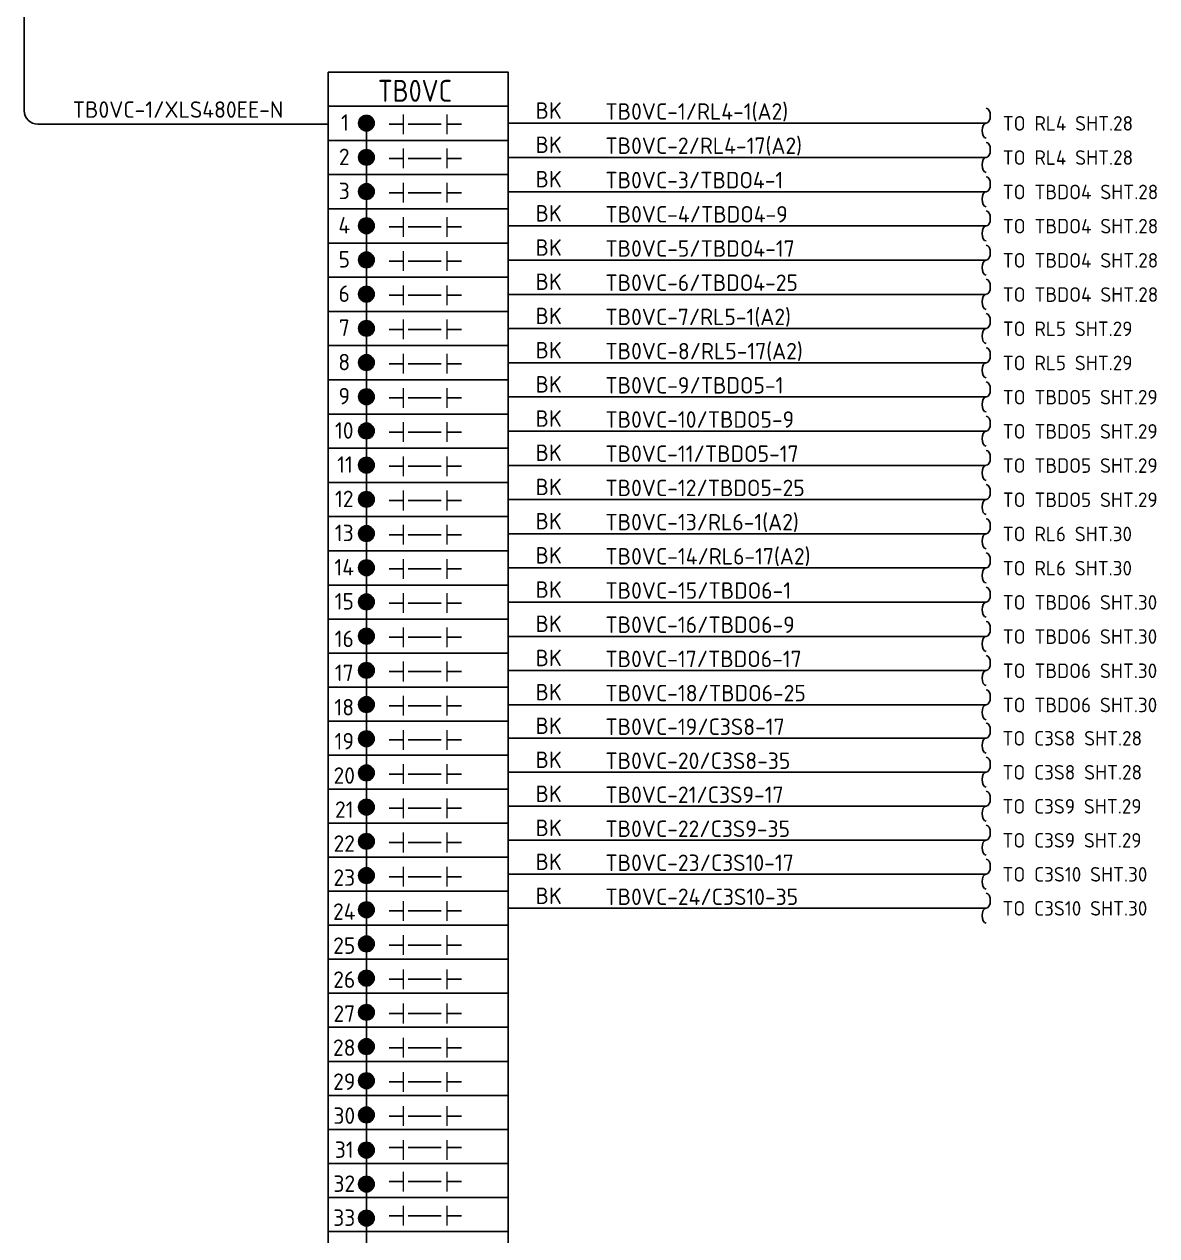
# Model space of a CAD drawing. Header units: inches. Extents: x 579627 to 667544, y 458630 to 507164.
# Drawn here: x 612874 to 613514, y 497861 to 498546 of the extents above; entities that cross this region are included whole.
import ezdxf
from ezdxf.enums import TextEntityAlignment as Align

# ---------------------------------------------------------------- set-up
doc = ezdxf.new("R2010")
doc.units = ezdxf.units.IN
doc.header["$MEASUREMENT"] = 0
doc.layers.add('power', color=7, linetype='Continuous')
doc.styles.add('ISO3098B', font='ISO3098B.shx')

msp = doc.modelspace()

# ---------------------------------------------------------------- hatches: boundary and pattern name
at = {"layer": 'power'}
h = msp.add_hatch(dxfattribs=at)
h.set_pattern_fill('ANSI31', color=3, scale=0.65249, style=0)
h.set_pattern_definition([(45, (466985.826055, 474511.29656), (-0.057672546576, 0.057672546576), [])])
h.paths.add_polyline_path([(613063.25, 498490.52, 1), (613072.07, 498490.52, 1)])
h = msp.add_hatch(dxfattribs=at)
h.set_pattern_fill('ANSI31', color=3, scale=0.65249, style=0)
h.set_pattern_definition([(45, (466985.826055, 474491.95675), (-0.057672546576, 0.057672546576), [])])
h.paths.add_polyline_path([(613063.25, 498471.18, 1), (613072.07, 498471.18, 1)])
h = msp.add_hatch(dxfattribs=at)
h.set_pattern_fill('ANSI31', color=3, scale=0.65249, style=0)
h.set_pattern_definition([(45, (466985.826055, 474472.61693), (-0.057672546576, 0.057672546576), [])])
h.paths.add_polyline_path([(613063.25, 498451.84, 1), (613072.07, 498451.84, 1)])
h = msp.add_hatch(dxfattribs=at)
h.set_pattern_fill('ANSI31', color=3, scale=0.65249, style=0)
h.set_pattern_definition([(45, (466985.826055, 474453.27712), (-0.057672546576, 0.057672546576), [])])
h.paths.add_polyline_path([(613063.25, 498432.5, 1), (613072.07, 498432.5, 1)])
h = msp.add_hatch(dxfattribs=at)
h.set_pattern_fill('ANSI31', color=3, scale=0.65249, style=0)
h.set_pattern_definition([(45, (466985.826055, 474433.9373), (-0.057672546576, 0.057672546576), [])])
h.paths.add_polyline_path([(613063.25, 498413.16, 1), (613072.07, 498413.16, 1)])
h = msp.add_hatch(dxfattribs=at)
h.set_pattern_fill('ANSI31', color=3, scale=0.65249, style=0)
h.set_pattern_definition([(45, (466985.826055, 474414.59749), (-0.057672546576, 0.057672546576), [])])
h.paths.add_polyline_path([(613063.25, 498393.82, 1), (613072.07, 498393.82, 1)])
h = msp.add_hatch(dxfattribs=at)
h.set_pattern_fill('ANSI31', color=3, scale=0.65249, style=0)
h.set_pattern_definition([(45, (466985.826055, 474395.25767), (-0.057672546576, 0.057672546576), [])])
h.paths.add_polyline_path([(613063.25, 498374.48, 1), (613072.07, 498374.48, 1)])
h = msp.add_hatch(dxfattribs=at)
h.set_pattern_fill('ANSI31', color=3, scale=0.65249, style=0)
h.set_pattern_definition([(45, (466985.826055, 474375.91786), (-0.057672546576, 0.057672546576), [])])
h.paths.add_polyline_path([(613063.25, 498355.14, 1), (613072.07, 498355.14, 1)])
h = msp.add_hatch(dxfattribs=at)
h.set_pattern_fill('ANSI31', color=3, scale=0.65249, style=0)
h.set_pattern_definition([(45, (466985.826055, 474356.57804), (-0.057672546576, 0.057672546576), [])])
h.paths.add_polyline_path([(613063.25, 498335.8, 1), (613072.07, 498335.8, 1)])
h = msp.add_hatch(dxfattribs=at)
h.set_pattern_fill('ANSI31', color=3, scale=0.65249, style=0)
h.set_pattern_definition([(45, (466985.826055, 474337.23823), (-0.057672546576, 0.057672546576), [])])
h.paths.add_polyline_path([(613063.25, 498316.46, 1), (613072.07, 498316.46, 1)])
h = msp.add_hatch(dxfattribs=at)
h.set_pattern_fill('ANSI31', color=3, scale=0.65249, style=0)
h.set_pattern_definition([(45, (466985.826055, 474317.89841), (-0.057672546576, 0.057672546576), [])])
h.paths.add_polyline_path([(613063.25, 498297.12, 1), (613072.07, 498297.12, 1)])
h = msp.add_hatch(dxfattribs=at)
h.set_pattern_fill('ANSI31', color=3, scale=0.65249, style=0)
h.set_pattern_definition([(45, (466985.826055, 474298.5586), (-0.057672546576, 0.057672546576), [])])
h.paths.add_polyline_path([(613063.25, 498277.78, 1), (613072.07, 498277.78, 1)])
h = msp.add_hatch(dxfattribs=at)
h.set_pattern_fill('ANSI31', color=3, scale=0.65249, style=0)
h.set_pattern_definition([(45, (466985.826055, 474279.21878), (-0.057672546576, 0.057672546576), [])])
h.paths.add_polyline_path([(613063.25, 498258.44, 1), (613072.07, 498258.44, 1)])
h = msp.add_hatch(dxfattribs=at)
h.set_pattern_fill('ANSI31', color=3, scale=0.65249, style=0)
h.set_pattern_definition([(45, (466985.826055, 474259.87897), (-0.057672546576, 0.057672546576), [])])
h.paths.add_polyline_path([(613063.25, 498239.1, 1), (613072.07, 498239.1, 1)])
h = msp.add_hatch(dxfattribs=at)
h.set_pattern_fill('ANSI31', color=3, scale=0.65249, style=0)
h.set_pattern_definition([(45, (466985.826055, 474240.53915), (-0.057672546576, 0.057672546576), [])])
h.paths.add_polyline_path([(613063.25, 498219.76, 1), (613072.07, 498219.76, 1)])
h = msp.add_hatch(dxfattribs=at)
h.set_pattern_fill('ANSI31', color=3, scale=0.65249, style=0)
h.set_pattern_definition([(45, (466985.826055, 474221.19934), (-0.057672546576, 0.057672546576), [])])
h.paths.add_polyline_path([(613063.25, 498200.42, 1), (613072.07, 498200.42, 1)])
h = msp.add_hatch(dxfattribs=at)
h.set_pattern_fill('ANSI31', color=3, scale=0.65249, style=0)
h.set_pattern_definition([(45, (466985.826055, 474201.859524), (-0.057672546576, 0.057672546576), [])])
h.paths.add_polyline_path([(613063.25, 498181.09, 1), (613072.07, 498181.09, 1)])
h = msp.add_hatch(dxfattribs=at)
h.set_pattern_fill('ANSI31', color=3, scale=0.65249, style=0)
h.set_pattern_definition([(45, (466985.826055, 474182.51971), (-0.057672546576, 0.057672546576), [])])
h.paths.add_polyline_path([(613063.25, 498161.75, 1), (613072.07, 498161.75, 1)])
h = msp.add_hatch(dxfattribs=at)
h.set_pattern_fill('ANSI31', color=3, scale=0.65249, style=0)
h.set_pattern_definition([(45, (466985.826055, 474163.179894), (-0.057672546576, 0.057672546576), [])])
h.paths.add_polyline_path([(613063.25, 498142.41, 1), (613072.07, 498142.41, 1)])
h = msp.add_hatch(dxfattribs=at)
h.set_pattern_fill('ANSI31', color=3, scale=0.65249, style=0)
h.set_pattern_definition([(45, (466985.826055, 474143.84008), (-0.057672546576, 0.057672546576), [])])
h.paths.add_polyline_path([(613063.25, 498123.07, 1), (613072.07, 498123.07, 1)])
h = msp.add_hatch(dxfattribs=at)
h.set_pattern_fill('ANSI31', color=3, scale=0.65249, style=0)
h.set_pattern_definition([(45, (466985.826055, 474124.500265), (-0.057672546576, 0.057672546576), [])])
h.paths.add_polyline_path([(613063.25, 498103.73, 1), (613072.07, 498103.73, 1)])
h = msp.add_hatch(dxfattribs=at)
h.set_pattern_fill('ANSI31', color=3, scale=0.65249, style=0)
h.set_pattern_definition([(45, (466985.826055, 474105.16045), (-0.057672546576, 0.057672546576), [])])
h.paths.add_polyline_path([(613063.25, 498084.39, 1), (613072.07, 498084.39, 1)])
h = msp.add_hatch(dxfattribs=at)
h.set_pattern_fill('ANSI31', color=3, scale=0.65249, style=0)
h.set_pattern_definition([(45, (466985.826055, 474085.820635), (-0.057672546576, 0.057672546576), [])])
h.paths.add_polyline_path([(613063.25, 498065.05, 1), (613072.07, 498065.05, 1)])
h = msp.add_hatch(dxfattribs=at)
h.set_pattern_fill('ANSI31', color=3, scale=0.65249, style=0)
h.set_pattern_definition([(45, (466985.826055, 474066.48082), (-0.057672546576, 0.057672546576), [])])
h.paths.add_polyline_path([(613063.25, 498045.71, 1), (613072.07, 498045.71, 1)])
h = msp.add_hatch(dxfattribs=at)
h.set_pattern_fill('ANSI31', color=3, scale=0.65249, style=0)
h.set_pattern_definition([(45, (466985.826055, 474047.141005), (-0.057672546576, 0.057672546576), [])])
h.paths.add_polyline_path([(613063.25, 498026.37, 1), (613072.07, 498026.37, 1)])
h = msp.add_hatch(dxfattribs=at)
h.set_pattern_fill('ANSI31', color=3, scale=0.65249, style=0)
h.set_pattern_definition([(45, (466985.826055, 474027.80119), (-0.057672546576, 0.057672546576), [])])
h.paths.add_polyline_path([(613063.25, 498007.03, 1), (613072.07, 498007.03, 1)])
h = msp.add_hatch(dxfattribs=at)
h.set_pattern_fill('ANSI31', color=3, scale=0.65249, style=0)
h.set_pattern_definition([(45, (466985.826055, 474008.461375), (-0.057672546576, 0.057672546576), [])])
h.paths.add_polyline_path([(613063.25, 497987.69, 1), (613072.07, 497987.69, 1)])
h = msp.add_hatch(dxfattribs=at)
h.set_pattern_fill('ANSI31', color=3, scale=0.65249, style=0)
h.set_pattern_definition([(45, (466985.826055, 473989.12156), (-0.057672546576, 0.057672546576), [])])
h.paths.add_polyline_path([(613063.25, 497968.35, 1), (613072.07, 497968.35, 1)])
h = msp.add_hatch(dxfattribs=at)
h.set_pattern_fill('ANSI31', color=3, scale=0.65249, style=0)
h.set_pattern_definition([(45, (466985.826055, 473969.781746), (-0.057672546576, 0.057672546576), [])])
h.paths.add_polyline_path([(613063.25, 497949.01, 1), (613072.07, 497949.01, 1)])
h = msp.add_hatch(dxfattribs=at)
h.set_pattern_fill('ANSI31', color=3, scale=0.65249, style=0)
h.set_pattern_definition([(45, (466985.826055, 473950.44193), (-0.057672546576, 0.057672546576), [])])
h.paths.add_polyline_path([(613063.25, 497929.67, 1), (613072.07, 497929.67, 1)])
at = {"layer": 'power', "linetype": 'Continuous'}
h = msp.add_hatch(dxfattribs=at)
h.set_pattern_fill('ANSI31', color=3, scale=0.65249, style=0)
h.set_pattern_definition([(45, (466985.826055, 473930.55588), (-0.057672546576, 0.057672546576), [])])
h.paths.add_polyline_path([(613072.07, 497909.78, 1), (613063.25, 497909.78, 1)])
h = msp.add_hatch(dxfattribs=at)
h.set_pattern_fill('ANSI31', color=3, scale=0.65249, style=0)
h.set_pattern_definition([(45, (466985.826055, 473911.32531), (-0.057672546576, 0.057672546576), [])])
h.paths.add_polyline_path([(613072.07, 497890.55, 1), (613063.25, 497890.55, 1)])
h = msp.add_hatch(dxfattribs=at)
h.set_pattern_fill('ANSI31', color=3, scale=0.65249, style=0)
h.set_pattern_definition([(45, (466985.826055, 473892.094745), (-0.057672546576, 0.057672546576), [])])
h.paths.add_polyline_path([(613072.07, 497871.32, 1), (613063.25, 497871.32, 1)])

# ---------------------------------------------------------------- linework, layer by layer
msp.add_line((612874.22, 498497.61), (612874.22, 499634.02))
at = {"lineweight": 9}
for p, q in [((613088.69, 498484.31), (613088.69, 498495.44)), ((613113.21, 498484.31), (613113.21, 498495.44)), ((613088.69, 498464.97), (613088.69, 498476.11)), ((613113.21, 498464.97), (613113.21, 498476.11)), ((613088.69, 498445.63), (613088.69, 498456.77)), ((613113.21, 498445.63), (613113.21, 498456.77)), ((613088.69, 498426.29), (613088.69, 498437.43)), ((613113.21, 498426.29), (613113.21, 498437.43)), ((613088.69, 498406.95), (613088.69, 498418.09)), ((613113.21, 498406.95), (613113.21, 498418.09)), ((613088.69, 498387.61), (613088.69, 498398.75)), ((613113.21, 498387.61), (613113.21, 498398.75)), ((613088.69, 498368.27), (613088.69, 498379.41)), ((613113.21, 498368.27), (613113.21, 498379.41)), ((613088.69, 498348.93), (613088.69, 498360.07)), ((613113.21, 498348.93), (613113.21, 498360.07)), ((613088.69, 498329.59), (613088.69, 498340.73)), ((613113.21, 498329.59), (613113.21, 498340.73)), ((613088.69, 498310.25), (613088.69, 498321.39)), ((613113.21, 498310.25), (613113.21, 498321.39)), ((613088.69, 498290.91), (613088.69, 498302.05)), ((613113.21, 498290.91), (613113.21, 498302.05)), ((613088.69, 498271.57), (613088.69, 498282.71)), ((613113.21, 498271.57), (613113.21, 498282.71)), ((613088.69, 498252.23), (613088.69, 498263.37)), ((613113.21, 498252.23), (613113.21, 498263.37)), ((613088.69, 498232.89), (613088.69, 498244.03)), ((613113.21, 498232.89), (613113.21, 498244.03)), ((613088.69, 498213.55), (613088.69, 498224.69)), ((613113.21, 498213.55), (613113.21, 498224.69)), ((613088.69, 498194.21), (613088.69, 498205.35)), ((613113.21, 498194.21), (613113.21, 498205.35)), ((613088.69, 498174.87), (613088.69, 498186.01)), ((613113.21, 498174.87), (613113.21, 498186.01)), ((613088.69, 498155.53), (613088.69, 498166.67)), ((613113.21, 498155.53), (613113.21, 498166.67)), ((613088.69, 498136.19), (613088.69, 498147.33)), ((613113.21, 498136.19), (613113.21, 498147.33)), ((613088.69, 498116.85), (613088.69, 498127.99)), ((613113.21, 498116.85), (613113.21, 498127.99)), ((613088.69, 498097.51), (613088.69, 498108.65)), ((613113.21, 498097.51), (613113.21, 498108.65)), ((613088.69, 498078.17), (613088.69, 498089.31)), ((613113.21, 498078.17), (613113.21, 498089.31)), ((613088.69, 498058.83), (613088.69, 498069.97)), ((613113.21, 498058.83), (613113.21, 498069.97)), ((613088.69, 498039.49), (613088.69, 498050.63)), ((613113.21, 498039.49), (613113.21, 498050.63)), ((613088.69, 498020.15), (613088.69, 498031.29)), ((613113.21, 498020.15), (613113.21, 498031.29)), ((613088.69, 498000.82), (613088.69, 498011.95)), ((613113.21, 498000.82), (613113.21, 498011.95)), ((613088.69, 497981.48), (613088.69, 497992.61)), ((613113.21, 497981.48), (613113.21, 497992.61)), ((613088.69, 497962.14), (613088.69, 497973.27)), ((613113.21, 497962.14), (613113.21, 497973.27)), ((613088.69, 497942.8), (613088.69, 497953.93)), ((613113.21, 497942.8), (613113.21, 497953.93)), ((613088.69, 497923.46), (613088.69, 497934.59)), ((613113.21, 497923.46), (613113.21, 497934.59)), ((613088.69, 497904.23), (613088.69, 497915.36)), ((613113.21, 497904.23), (613113.21, 497915.36)), ((613088.69, 497886.41), (613088.69, 497897.55)), ((613113.21, 497886.41), (613113.21, 497897.55)), ((613088.69, 497867.08), (613088.69, 497878.21)), ((613113.21, 497867.08), (613113.21, 497878.21))]:
    msp.add_line(p, q, dxfattribs=at)
at = {"color": 0}
for p, q in [((613045.97, 498489.88), (612881.95, 498489.88)), ((613080.52, 498489.88), (613088.69, 498489.88)), ((613091.27, 498489.88), (613109.92, 498489.88)), ((613113.21, 498489.88), (613121.38, 498489.88)), ((613080.52, 498470.54), (613088.69, 498470.54)), ((613091.27, 498470.54), (613109.92, 498470.54)), ((613113.21, 498470.54), (613121.38, 498470.54)), ((613080.52, 498451.2), (613088.69, 498451.2)), ((613091.27, 498451.2), (613109.92, 498451.2)), ((613113.21, 498451.2), (613121.38, 498451.2)), ((613080.52, 498431.86), (613088.69, 498431.86)), ((613091.27, 498431.86), (613109.92, 498431.86)), ((613113.21, 498431.86), (613121.38, 498431.86)), ((613080.52, 498412.52), (613088.69, 498412.52)), ((613091.27, 498412.52), (613109.92, 498412.52)), ((613113.21, 498412.52), (613121.38, 498412.52)), ((613080.52, 498393.18), (613088.69, 498393.18)), ((613091.27, 498393.18), (613109.92, 498393.18)), ((613113.21, 498393.18), (613121.38, 498393.18)), ((613080.52, 498373.84), (613088.69, 498373.84)), ((613091.27, 498373.84), (613109.92, 498373.84)), ((613113.21, 498373.84), (613121.38, 498373.84)), ((613080.52, 498354.5), (613088.69, 498354.5)), ((613091.27, 498354.5), (613109.92, 498354.5)), ((613113.21, 498354.5), (613121.38, 498354.5)), ((613080.52, 498335.16), (613088.69, 498335.16)), ((613091.27, 498335.16), (613109.92, 498335.16)), ((613113.21, 498335.16), (613121.38, 498335.16)), ((613080.52, 498315.82), (613088.69, 498315.82)), ((613091.27, 498315.82), (613109.92, 498315.82)), ((613113.21, 498315.82), (613121.38, 498315.82)), ((613080.52, 498296.48), (613088.69, 498296.48)), ((613091.27, 498296.48), (613109.92, 498296.48)), ((613113.21, 498296.48), (613121.38, 498296.48)), ((613080.52, 498277.14), (613088.69, 498277.14)), ((613091.27, 498277.14), (613109.92, 498277.14)), ((613113.21, 498277.14), (613121.38, 498277.14)), ((613080.52, 498257.8), (613088.69, 498257.8)), ((613091.27, 498257.8), (613109.92, 498257.8)), ((613113.21, 498257.8), (613121.38, 498257.8)), ((613080.52, 498238.46), (613088.69, 498238.46)), ((613091.27, 498238.46), (613109.92, 498238.46)), ((613113.21, 498238.46), (613121.38, 498238.46)), ((613080.52, 498219.12), (613088.69, 498219.12)), ((613091.27, 498219.12), (613109.92, 498219.12)), ((613113.21, 498219.12), (613121.38, 498219.12)), ((613080.52, 498199.78), (613088.69, 498199.78)), ((613091.27, 498199.78), (613109.92, 498199.78)), ((613113.21, 498199.78), (613121.38, 498199.78)), ((613080.52, 498180.44), (613088.69, 498180.44)), ((613091.27, 498180.44), (613109.92, 498180.44)), ((613113.21, 498180.44), (613121.38, 498180.44)), ((613080.52, 498161.1), (613088.69, 498161.1)), ((613091.27, 498161.1), (613109.92, 498161.1)), ((613113.21, 498161.1), (613121.38, 498161.1)), ((613080.52, 498141.76), (613088.69, 498141.76)), ((613091.27, 498141.76), (613109.92, 498141.76)), ((613113.21, 498141.76), (613121.38, 498141.76)), ((613080.52, 498122.42), (613088.69, 498122.42)), ((613091.27, 498122.42), (613109.92, 498122.42)), ((613113.21, 498122.42), (613121.38, 498122.42)), ((613080.52, 498103.08), (613088.69, 498103.08)), ((613091.27, 498103.08), (613109.92, 498103.08)), ((613113.21, 498103.08), (613121.38, 498103.08)), ((613080.52, 498083.74), (613088.69, 498083.74)), ((613091.27, 498083.74), (613109.92, 498083.74)), ((613113.21, 498083.74), (613121.38, 498083.74)), ((613080.52, 498064.4), (613088.69, 498064.4)), ((613091.27, 498064.4), (613109.92, 498064.4)), ((613113.21, 498064.4), (613121.38, 498064.4)), ((613080.52, 498045.06), (613088.69, 498045.06)), ((613091.27, 498045.06), (613109.92, 498045.06)), ((613113.21, 498045.06), (613121.38, 498045.06)), ((613080.52, 498025.72), (613088.69, 498025.72)), ((613091.27, 498025.72), (613109.92, 498025.72)), ((613113.21, 498025.72), (613121.38, 498025.72)), ((613080.52, 498006.38), (613088.69, 498006.38)), ((613091.27, 498006.38), (613109.92, 498006.38)), ((613113.21, 498006.38), (613121.38, 498006.38)), ((613080.52, 497987.04), (613088.69, 497987.04)), ((613091.27, 497987.04), (613109.92, 497987.04)), ((613113.21, 497987.04), (613121.38, 497987.04)), ((613080.52, 497967.7), (613088.69, 497967.7)), ((613091.27, 497967.7), (613109.92, 497967.7)), ((613113.21, 497967.7), (613121.38, 497967.7)), ((613080.52, 497948.36), (613088.69, 497948.36)), ((613091.27, 497948.36), (613109.92, 497948.36)), ((613113.21, 497948.36), (613121.38, 497948.36)), ((613080.52, 497929.02), (613088.69, 497929.02)), ((613091.27, 497929.02), (613109.92, 497929.02)), ((613113.21, 497929.02), (613121.38, 497929.02)), ((613080.52, 497911.32), (613088.69, 497911.32)), ((613091.27, 497911.32), (613109.92, 497911.32)), ((613113.21, 497911.32), (613121.38, 497911.32)), ((613080.52, 497891.98), (613088.69, 497891.98)), ((613091.27, 497891.98), (613109.92, 497891.98)), ((613113.21, 497891.98), (613121.38, 497891.98)), ((613080.52, 497872.64), (613088.69, 497872.64)), ((613091.27, 497872.64), (613109.92, 497872.64)), ((613113.21, 497872.64), (613121.38, 497872.64))]:
    msp.add_line(p, q, dxfattribs=at)
for points in [[(613045.97, 498519.42), (613147.76, 498519.42), (613147.76, 498500.08), (613045.97, 498500.08)], [(613045.97, 498500.08), (613147.76, 498500.08), (613147.76, 498480.74), (613045.97, 498480.74)], [(613045.97, 498480.74), (613147.76, 498480.74), (613147.76, 498461.4), (613045.97, 498461.4)], [(613045.97, 498461.4), (613147.76, 498461.4), (613147.76, 498442.06), (613045.97, 498442.06)], [(613045.97, 498442.06), (613147.76, 498442.06), (613147.76, 498422.72), (613045.97, 498422.72)], [(613045.97, 498422.72), (613147.76, 498422.72), (613147.76, 498403.38), (613045.97, 498403.38)], [(613045.97, 498403.38), (613147.76, 498403.38), (613147.76, 498384.04), (613045.97, 498384.04)], [(613045.97, 498384.04), (613147.76, 498384.04), (613147.76, 498364.7), (613045.97, 498364.7)], [(613045.97, 498364.7), (613147.76, 498364.7), (613147.76, 498345.36), (613045.97, 498345.36)], [(613045.97, 498345.36), (613147.76, 498345.36), (613147.76, 498326.02), (613045.97, 498326.02)], [(613045.97, 498326.02), (613147.76, 498326.02), (613147.76, 498306.68), (613045.97, 498306.68)], [(613045.97, 498306.68), (613147.76, 498306.68), (613147.76, 498287.34), (613045.97, 498287.34)], [(613045.97, 498287.34), (613147.76, 498287.34), (613147.76, 498268.01), (613045.97, 498268.01)], [(613045.97, 498268.01), (613147.76, 498268.01), (613147.76, 498248.67), (613045.97, 498248.67)], [(613045.97, 498248.67), (613147.76, 498248.67), (613147.76, 498229.33), (613045.97, 498229.33)], [(613045.97, 498229.33), (613147.76, 498229.33), (613147.76, 498209.99), (613045.97, 498209.99)], [(613045.97, 498209.99), (613147.76, 498209.99), (613147.76, 498190.75), (613045.97, 498190.75)], [(613045.97, 498190.75), (613147.76, 498190.75), (613147.76, 498171.52), (613045.97, 498171.52)], [(613045.97, 498171.52), (613147.76, 498171.52), (613147.76, 498152.29), (613045.97, 498152.29)], [(613045.97, 498152.29), (613147.76, 498152.29), (613147.76, 498133.06), (613045.97, 498133.06)], [(613045.97, 498133.06), (613147.76, 498133.06), (613147.76, 498113.83), (613045.97, 498113.83)], [(613045.97, 498113.83), (613147.76, 498113.83), (613147.76, 498094.6), (613045.97, 498094.6)], [(613045.97, 498094.6), (613147.76, 498094.6), (613147.76, 498075.37), (613045.97, 498075.37)], [(613045.97, 498075.37), (613147.76, 498075.37), (613147.76, 498056.14), (613045.97, 498056.14)], [(613045.97, 498056.14), (613147.76, 498056.14), (613147.76, 498036.91), (613045.97, 498036.91)], [(613045.97, 498036.91), (613147.76, 498036.91), (613147.76, 498017.68), (613045.97, 498017.68)], [(613045.97, 498017.68), (613147.76, 498017.68), (613147.76, 497998.45), (613045.97, 497998.45)], [(613045.97, 497998.45), (613147.76, 497998.45), (613147.76, 497979.22), (613045.97, 497979.22)], [(613045.97, 497979.22), (613147.76, 497979.22), (613147.76, 497959.99), (613045.97, 497959.99)], [(613045.97, 497959.99), (613147.76, 497959.99), (613147.76, 497940.76), (613045.97, 497940.76)], [(613045.97, 497940.76), (613147.76, 497940.76), (613147.76, 497921.53), (613045.97, 497921.53)], [(613045.97, 497921.53), (613147.76, 497921.53), (613147.76, 497902.3), (613045.97, 497902.3)], [(613045.97, 497902.3), (613147.76, 497902.3), (613147.76, 497883.07), (613045.97, 497883.07)], [(613045.97, 497883.07), (613147.76, 497883.07), (613147.76, 497863.84), (613045.97, 497863.84)], [(613045.97, 497863.84), (613147.76, 497863.84), (613147.76, 497844.6), (613045.97, 497844.6)]]:
    msp.add_lwpolyline(points, close=True, dxfattribs=at)
msp.add_arc((612881.95, 498497.61), 7.73, 180, 270)
at = {"layer": 'power', "color": 3}
msp.add_line((613067.66, 498490.52), (613067.66, 497544.4), dxfattribs=at)
at = {"layer": 'power', "color": 0}
for p, q in [((613147.76, 498490.52), (613417.97, 498490.52)), ((613147.76, 498471.18), (613417.97, 498471.18)), ((613147.76, 498451.73), (613417.97, 498451.73)), ((613147.76, 498432.39), (613417.97, 498432.39)), ((613147.76, 498413.05), (613417.97, 498413.05)), ((613147.76, 498393.71), (613417.97, 498393.71)), ((613147.76, 498374.37), (613417.97, 498374.37)), ((613147.76, 498355.03), (613417.97, 498355.03)), ((613147.76, 498335.69), (613417.97, 498335.69)), ((613147.76, 498316.35), (613417.97, 498316.35)), ((613147.76, 498297.01), (613417.97, 498297.01)), ((613147.76, 498277.67), (613417.97, 498277.67)), ((613147.76, 498258.34), (613417.97, 498258.34)), ((613147.76, 498239), (613417.97, 498239)), ((613147.76, 498219.66), (613417.97, 498219.66)), ((613147.76, 498200.32), (613417.97, 498200.32)), ((613147.76, 498180.98), (613417.97, 498180.98)), ((613147.76, 498161.64), (613417.97, 498161.64)), ((613417.97, 498142.68), (613147.76, 498142.68)), ((613417.97, 498123.45), (613147.76, 498123.45)), ((613417.97, 498104.22), (613147.76, 498104.22)), ((613417.97, 498084.99), (613147.76, 498084.99)), ((613417.97, 498065.76), (613147.76, 498065.76)), ((613417.97, 498046.53), (613147.76, 498046.53))]:
    msp.add_line(p, q, dxfattribs=at)
at = {"layer": 'power', "color": 3}
for centre in [(613067.66, 498490.52), (613067.66, 498471.18), (613067.66, 498451.84), (613067.66, 498432.5), (613067.66, 498413.16), (613067.66, 498393.82), (613067.66, 498374.48), (613067.66, 498355.14), (613067.66, 498335.8), (613067.66, 498316.46), (613067.66, 498297.12), (613067.66, 498277.78), (613067.66, 498258.44), (613067.66, 498239.1), (613067.66, 498219.76), (613067.66, 498200.42), (613067.66, 498181.09), (613067.66, 498161.75), (613067.66, 498142.41), (613067.66, 498123.07), (613067.66, 498103.73), (613067.66, 498084.39), (613067.66, 498065.05), (613067.66, 498045.71), (613067.66, 498026.37), (613067.66, 498007.03), (613067.66, 497987.69), (613067.66, 497968.35), (613067.66, 497949.01), (613067.66, 497929.67)]:
    msp.add_circle(centre, 4.41, dxfattribs=at)
at = {"layer": 'power', "color": 3, "linetype": 'Continuous'}
for centre in [(613067.66, 497909.78), (613067.66, 497890.55), (613067.66, 497871.32)]:
    msp.add_circle(centre, 4.41, dxfattribs=at)
at = {"layer": 'power', "color": 0}
for centre, major_axis in [((613417.97, 498494.76), (0, 4.24)), ((613417.97, 498486.28), (0, -4.24)), ((613417.97, 498475.42), (0, 4.24)), ((613417.97, 498466.94), (0, -4.24)), ((613417.97, 498455.98), (0, 4.24)), ((613417.97, 498447.49), (0, -4.24)), ((613417.97, 498436.64), (0, 4.24)), ((613417.97, 498428.15), (0, -4.24)), ((613417.97, 498417.3), (0, 4.24)), ((613417.97, 498408.81), (0, -4.24)), ((613417.97, 498397.96), (0, 4.24)), ((613417.97, 498389.47), (0, -4.24)), ((613417.97, 498378.62), (0, 4.24)), ((613417.97, 498370.13), (0, -4.24)), ((613417.97, 498359.28), (0, 4.24)), ((613417.97, 498350.79), (0, -4.24)), ((613417.97, 498339.94), (0, 4.24)), ((613417.97, 498331.45), (0, -4.24)), ((613417.97, 498320.6), (0, 4.24)), ((613417.97, 498312.11), (0, -4.24)), ((613417.97, 498301.26), (0, 4.24)), ((613417.97, 498292.77), (0, -4.24)), ((613417.97, 498281.92), (0, 4.24)), ((613417.97, 498273.43), (0, -4.24)), ((613417.97, 498262.58), (0, 4.24)), ((613417.97, 498254.09), (0, -4.24)), ((613417.97, 498243.24), (0, 4.24)), ((613417.97, 498234.75), (0, -4.24)), ((613417.97, 498223.9), (0, 4.24)), ((613417.97, 498215.41), (0, -4.24)), ((613417.97, 498204.56), (0, 4.24)), ((613417.97, 498196.07), (0, -4.24)), ((613417.97, 498185.22), (0, 4.24)), ((613417.97, 498176.73), (0, -4.24)), ((613417.97, 498165.88), (0, 4.24)), ((613417.97, 498157.39), (0, -4.24)), ((613417.97, 498147.03), (0, 4.24)), ((613417.97, 498138.55), (0, -4.24)), ((613417.97, 498127.8), (0, 4.24)), ((613417.97, 498119.32), (0, -4.24)), ((613417.97, 498108.57), (0, 4.24)), ((613417.97, 498100.08), (0, -4.24)), ((613417.97, 498089.34), (0, 4.24)), ((613417.97, 498080.85), (0, -4.24)), ((613417.97, 498070.11), (0, 4.24)), ((613417.97, 498061.62), (0, -4.24)), ((613417.97, 498050.88), (0, 4.24)), ((613417.97, 498042.39), (0, -4.24))]:
    msp.add_ellipse(centre, major_axis=major_axis, ratio=0.550167, start_param=3.141593, end_param=6.283185, dxfattribs=at)

# ---------------------------------------------------------------- texts
at = {"layer": 'power', "color": 0, "style": 'ISO3098B', "width": 0.9}
msp.add_text('TB0VC', height=12.397, dxfattribs=at).set_placement((613095.08, 498508.79), align=Align.MIDDLE_CENTER)
at = {"layer": 'power', "color": 0, "style": 'ISO3098B'}
msp.add_text('TB0VC-1/XLS480EE-N', height=9.298, dxfattribs=at).set_placement((613020.68, 498493.54), align=Align.RIGHT)
at = {"layer": 'power', "style": 'ISO3098B'}
for s, p in [('BK', (613163.23, 498492.99)), ('TB0VC-1/RL4-1(A2)', (613202.68, 498492.45)), ('BK', (613163.23, 498473.65)), ('TB0VC-2/RL4-17(A2)', (613202.68, 498473.11)), ('BK', (613163.23, 498454.21)), ('TB0VC-3/TBDO4-1', (613202.68, 498453.66)), ('BK', (613163.23, 498434.87)), ('TB0VC-4/TBDO4-9', (613202.68, 498434.32)), ('BK', (613163.23, 498415.53)), ('TB0VC-5/TBDO4-17', (613202.68, 498414.98)), ('BK', (613163.23, 498396.19)), ('TB0VC-6/TBDO4-25', (613202.68, 498395.64)), ('BK', (613163.23, 498376.85)), ('TB0VC-7/RL5-1(A2)', (613202.68, 498376.3)), ('BK', (613163.23, 498357.51)), ('TB0VC-8/RL5-17(A2)', (613202.68, 498356.96)), ('BK', (613163.23, 498338.17)), ('TB0VC-9/TBDO5-1', (613202.68, 498337.62)), ('BK', (613163.23, 498318.83)), ('TB0VC-10/TBDO5-9', (613202.68, 498318.28)), ('BK', (613163.23, 498299.49)), ('TB0VC-11/TBDO5-17', (613202.68, 498298.94)), ('BK', (613163.23, 498280.15)), ('TB0VC-12/TBDO5-25', (613202.68, 498279.6)), ('BK', (613163.23, 498260.81)), ('TB0VC-13/RL6-1(A2)', (613202.68, 498260.26)), ('BK', (613163.23, 498241.47)), ('TB0VC-14/RL6-17(A2)', (613202.68, 498240.92)), ('BK', (613163.23, 498222.13)), ('TB0VC-15/TBDO6-1', (613202.68, 498221.58)), ('BK', (613163.23, 498202.79)), ('TB0VC-16/TBDO6-9', (613202.68, 498202.24)), ('BK', (613163.23, 498183.45)), ('TB0VC-17/TBDO6-17', (613202.68, 498182.9)), ('BK', (613163.23, 498164.11)), ('TB0VC-18/TBDO6-25', (613202.68, 498163.56))]:
    msp.add_text(s, height=9.298, dxfattribs=at).set_placement(p)
at = {"layer": 'power', "color": 0, "style": 'ISO3098B'}
for s, height, p in [('1', 9.3, (613055.53, 498490.88)), ('2', 9.3, (613055.11, 498471.44)), ('3', 9.3, (613055.11, 498452.2)), ('4', 9.3, (613055.11, 498432.76)), ('5', 9.3, (613055.11, 498413.52)), ('6', 9.3, (613055.11, 498394.08)), ('7', 9.3, (613055.11, 498374.84)), ('8', 9.3, (613055.11, 498355.4)), ('9', 9.3, (613055.11, 498336.16)), ('10', 9.298, (613055.11, 498316.72)), ('11', 9.298, (613055.53, 498297.48)), ('12', 9.298, (613055.11, 498278.04)), ('13', 9.298, (613055.11, 498258.8)), ('14', 9.298, (613055.11, 498239.36)), ('15', 9.298, (613055.11, 498220.12)), ('16', 9.298, (613055.11, 498198.93)), ('17', 9.298, (613055.11, 498179.69)), ('18', 9.298, (613055.11, 498160.25)), ('19', 9.298, (613055.11, 498141.01)), ('20', 9.298, (613055.11, 498121.58)), ('21', 9.298, (613055.11, 498102.34)), ('22', 9.298, (613055.11, 498083.11)), ('23', 9.298, (613055.11, 498063.88)), ('24', 9.298, (613055.11, 498044.65)), ('25', 9.298, (613055.11, 498025.42)), ('26', 9.298, (613055.11, 498006.19)), ('27', 9.298, (613055.11, 497986.96)), ('28', 9.298, (613055.11, 497967.73)), ('29', 9.298, (613055.11, 497948.5)), ('30', 9.298, (613055.11, 497929.27)), ('31', 9.298, (613055.11, 497910.04)), ('32', 9.298, (613055.11, 497890.81)), ('33', 9.298, (613055.11, 497871.58))]:
    msp.add_text(s, height=height, dxfattribs=at).set_placement(p, align=Align.MIDDLE_CENTER)
for s, height, p in [('TO RL4 SHT.28', 8.2214, (613427.32, 498486.28)), ('TO RL4 SHT.28', 8.2214, (613427.32, 498466.94)), ('TO TBDO4 SHT.28', 8.2214, (613427.32, 498447.49)), ('TO TBDO4 SHT.28', 8.2214, (613427.32, 498428.15)), ('TO TBDO4 SHT.28', 8.2214, (613427.32, 498408.81)), ('TO TBDO4 SHT.28', 8.2214, (613427.32, 498389.47)), ('TO RL5 SHT.29', 8.2214, (613427.32, 498370.13)), ('TO RL5 SHT.29', 8.2214, (613427.32, 498350.79)), ('TO TBDO5 SHT.29', 8.2214, (613427.32, 498331.45)), ('TO TBDO5 SHT.29', 8.2214, (613427.32, 498312.11)), ('TO TBDO5 SHT.29', 8.2214, (613427.32, 498292.77)), ('TO TBDO5 SHT.29', 8.2214, (613427.32, 498273.43)), ('TO RL6 SHT.30', 8.2214, (613427.32, 498254.09)), ('TO RL6 SHT.30', 8.2214, (613427.32, 498234.75)), ('TO TBDO6 SHT.30', 8.2214, (613427.32, 498215.41)), ('TO TBDO6 SHT.30', 8.2214, (613427.32, 498196.07)), ('TO TBDO6 SHT.30', 8.2214, (613427.32, 498176.73)), ('TO TBDO6 SHT.30', 8.2214, (613427.32, 498157.39)), ('BK', 9.298, (613163.23, 498145.1)), ('TB0VC-19/C3S8-17', 9.298, (613202.68, 498144.55)), ('TO C3S8 SHT.28', 8.2214, (613427.15, 498138.55)), ('BK', 9.298, (613163.23, 498125.87)), ('TB0VC-20/C3S8-35', 9.298, (613202.68, 498125.32)), ('TO C3S8 SHT.28', 8.2214, (613427.15, 498119.32)), ('BK', 9.298, (613163.23, 498106.63)), ('TB0VC-21/C3S9-17', 9.298, (613202.68, 498106.09)), ('TO C3S9 SHT.29', 8.2214, (613427.15, 498100.08)), ('BK', 9.298, (613163.23, 498087.4)), ('TB0VC-22/C3S9-35', 9.298, (613202.68, 498086.86)), ('TO C3S9 SHT.29', 8.2214, (613427.15, 498080.85)), ('BK', 9.298, (613163.23, 498068.17)), ('TB0VC-23/C3S10-17', 9.298, (613202.68, 498067.63)), ('TO C3S10 SHT.30', 8.2214, (613427.15, 498061.62)), ('BK', 9.298, (613163.23, 498048.94)), ('TB0VC-24/C3S10-35', 9.298, (613202.68, 498048.39)), ('TO C3S10 SHT.30', 8.2214, (613427.15, 498042.39))]:
    msp.add_text(s, height=height, dxfattribs=at).set_placement(p)

doc.saveas('drawing.dxf')
